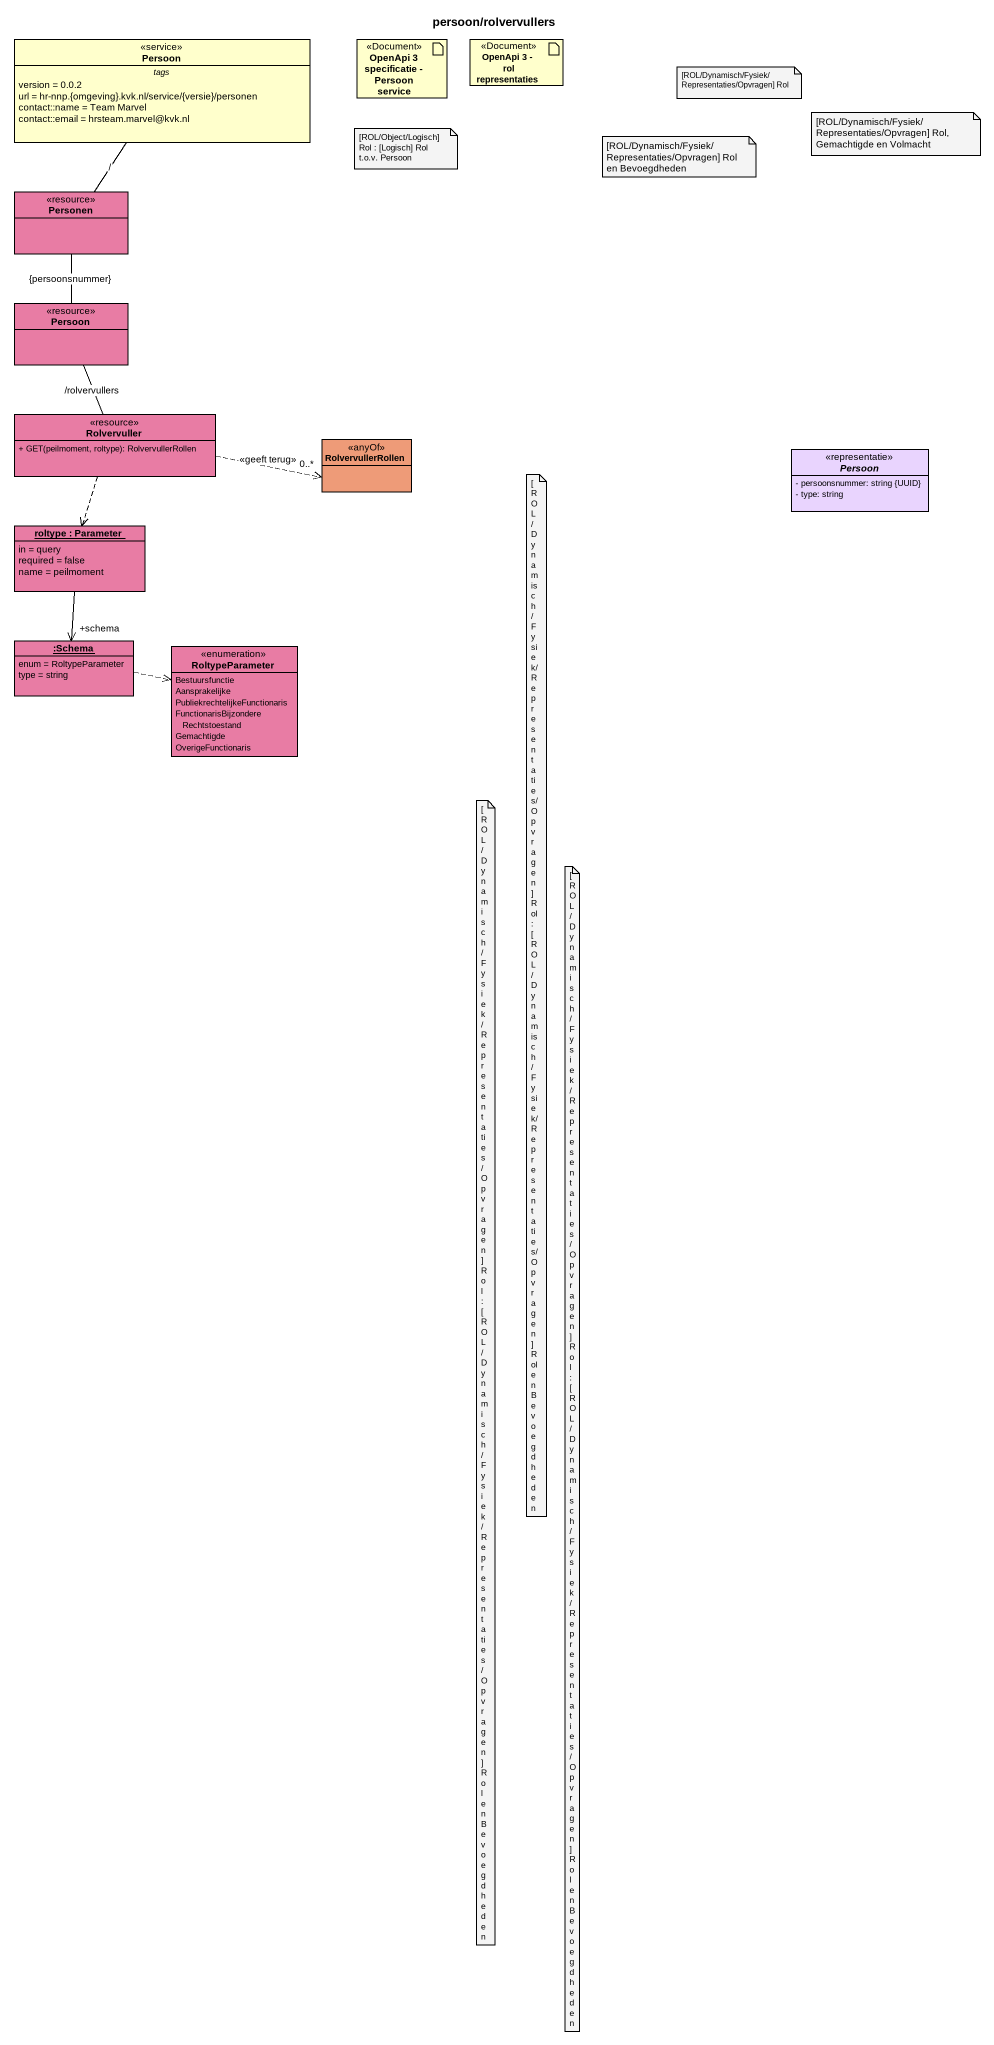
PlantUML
@startuml
title persoon/rolvervullers
allowmixing
hide circle
hide empty members
skinparam classAttributeIconSize 0
class Persoon <<service>> {
  -- tags --
  version = 0.0.2
  url = hr-nnp.{omgeving}.kvk.nl/service/{versie}/personen
  contact::name = Team Marvel
  contact::email = hrsteam.marvel@kvk.nl
}
artifact "OpenApi 3 specificatie - Persoon service" as OpenApi_3_specificatie <<Document>>
artifact "OpenApi 3 - rol representaties" as OpenApi_3_rol_representaties <<Document>>
class Personen <<resource>> #E87CA4
class "Persoon" as Persoon_2 <<resource>> #E87CA4
class Rolvervuller <<resource>> #E87CA4 {
  + GET(peilmoment, roltype): RolvervullerRollen
}
class RolvervullerRollen <<anyOf>> #EE9B78
abstract class "Persoon" as Persoon_3 <<representatie>> #E9D4FE {
  - persoonsnummer: string {UUID}
  - type: string
}
object "roltype : Parameter" as roltype #E87CA4 {
  in = query
  required = false
  name = peilmoment
}
object ":Schema" as Schema #E87CA4 {
  enum = RoltypeParameter
  type = string
}
enum RoltypeParameter #E87CA4 {
  Bestuursfunctie
  Aansprakelijke
  PubliekrechtelijkeFunctionaris
  FunctionarisBijzondereRechtstoestand
  Gemachtigde
  OverigeFunctionaris
}
Persoon -- Personen : /
Personen -- Persoon_2 : {persoonsnummer}
Persoon_2 -- Rolvervuller : /rolvervullers
Rolvervuller .right.> "0..*" RolvervullerRollen : <<geeft terug>>
Rolvervuller ..> roltype
roltype --> "+schema" Schema
Schema .right.> RoltypeParameter
note as N1
  [ROL/Dynamisch/Fysiek/Representaties/Opvragen] Rol
end note
note as N2
  [ROL/Dynamisch/Fysiek/Representaties/Opvragen] Rol, Gemachtigde en Volmacht
end note
note as N3
  [ROL/Object/Logisch] Rol : [Logisch] Rol t.o.v. Persoon
end note
note as N4
  [ROL/Dynamisch/Fysiek/Representaties/Opvragen] Rol en Bevoegdheden
end note
note as N5
  [ROL/Dynamisch/Fysiek/Representaties/Opvragen] Rol : [ROL/Dynamisch/Fysiek/Re presentaties/Opvragen] Rol en Bevoegdheden
end note
note as N6
  [ROL/Dynamisch/Fysiek/Representaties/Opvragen] Rol : [ROL/Dynamisch/Fysiek/Re presentaties/Opvragen] Rol en Bevoegdheden
end note
note as N7
  [ROL/Dynamisch/Fysiek/Representaties/Opvragen] Rol : [ROL/Dynamisch/Fysiek/Re presentaties/Opvragen] Rol en Bevoegdheden
end note
@enduml
